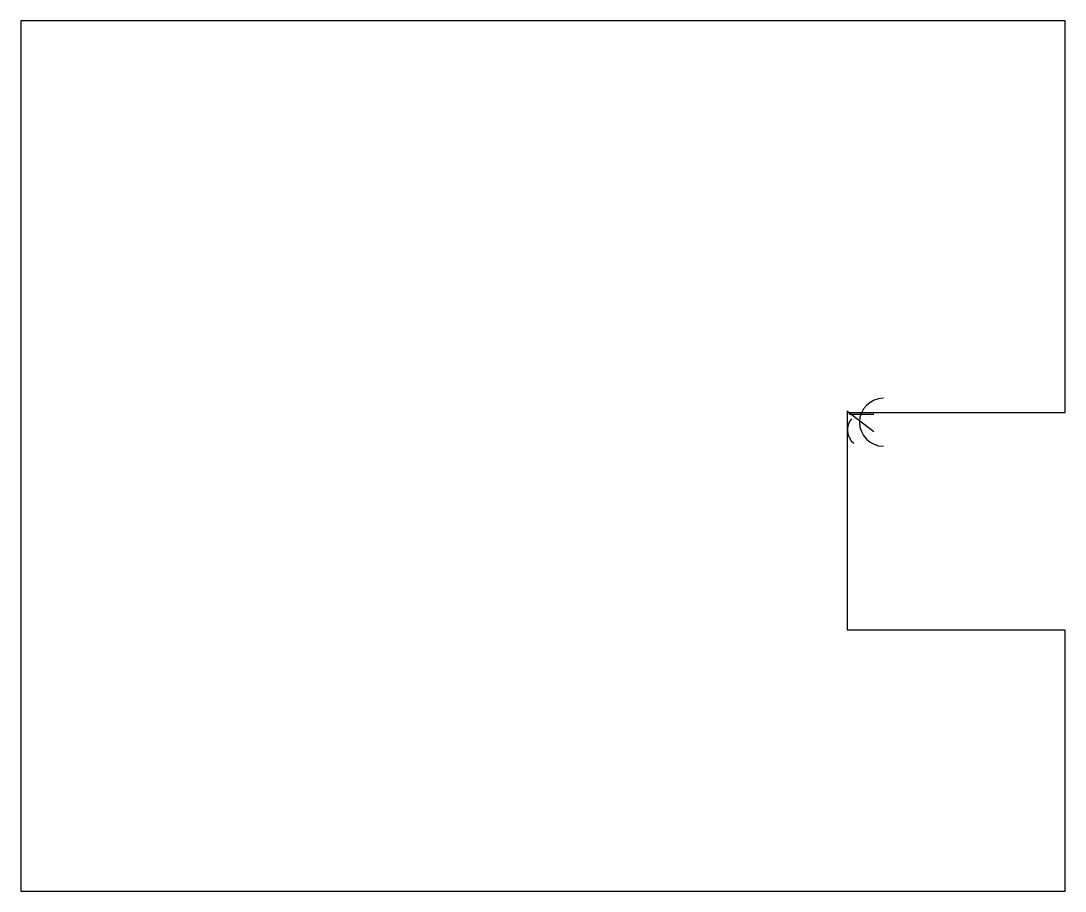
# Model space of a CAD drawing. Header units: millimetres. Extents: x 0 to 120, y 0 to 100.
import ezdxf

# ---------------------------------------------------------------- set-up
doc = ezdxf.new("R2010")
doc.units = ezdxf.units.MM

msp = doc.modelspace()

# ---------------------------------------------------------------- linework, layer by layer
for p, q in [((120, 100), (0, 100)), ((0, 100), (0, 0)), ((120, 55), (120, 100)), ((94.9, 55.2), (98, 52.8)), ((95, 30), (95, 55)), ((95, 55), (120, 55)), ((95.2, 54.8), (98, 54.8)), ((120, 30), (95, 30)), ((120, 0), (120, 30)), ((0, 0), (120, 0))]:
    msp.add_line(p, q)
for centre, radius, start, end in [((99.122533, 53.8775), 2.75, 90, 270), ((97, 53), 2, 140, 230)]:
    msp.add_arc(centre, radius, start, end)

doc.saveas('drawing.dxf')
